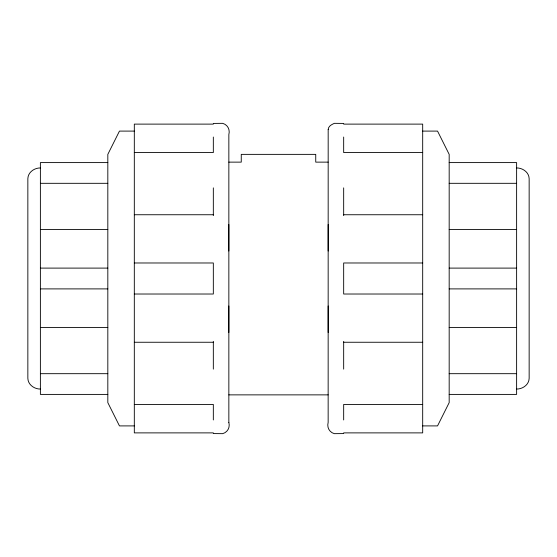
<?xml version="1.0" encoding="UTF-8"?>
<svg xmlns="http://www.w3.org/2000/svg" width="557" height="557" viewBox="0 0 557 557"><rect width="100%" height="100%" fill="white"/><g stroke="black" fill="none" stroke-linecap="round" stroke-linejoin="round"><path stroke-width="0.84" d="M228.823 251.026L228.823 224.485M228.823 332.515L228.823 305.974M328.177 224.485L328.177 251.026M328.177 305.974L328.177 332.515M134.314 131.097L119.456 131.097L107.821 154.366L107.821 402.634L119.456 425.903L134.314 425.903M422.686 131.097L437.544 131.097L449.179 154.366L449.179 402.634L437.544 425.903L422.686 425.903M134.314 152.555L213.331 152.555L213.331 137.036M422.686 152.555L343.669 152.555L343.669 137.036M228.85 162.129L241.258 162.129L241.258 154.366L315.742 154.366L315.742 162.129L328.15 162.129M107.821 162.595L40.383 162.595L40.383 394.405L107.821 394.405M449.179 162.595L516.618 162.595L516.618 394.405L449.179 394.405M40.383 167.942C34.367 167.859 27.975 172.252 27.85 178.713L27.85 378.287C27.975 384.748 34.367 389.141 40.383 389.058M516.618 167.942C522.633 167.859 529.025 172.252 529.15 178.713L529.15 378.287C529.025 384.748 522.633 389.141 516.618 389.058M40.383 183.316L107.821 183.316M449.179 183.316L516.618 183.316M134.314 214.744L213.331 214.744M343.669 214.744L422.686 214.744M40.383 229.547L107.821 229.547M449.179 229.547L516.618 229.547M134.314 262.981L213.331 262.981L213.331 294.019L134.314 294.019M422.686 262.981L343.669 262.981L343.669 294.019L422.686 294.019M40.383 268.105L107.821 268.105M449.179 268.105L516.618 268.105M40.383 288.895L107.821 288.895M449.179 288.895L516.618 288.895M40.383 327.453L107.821 327.453M449.179 327.453L516.618 327.453M134.314 342.256L213.331 342.256M343.669 342.256L422.686 342.256M40.383 373.684L107.821 373.684M449.179 373.684L516.618 373.684M228.85 394.871L328.15 394.871M134.314 404.445L213.331 404.445L213.331 419.964M422.686 404.445L343.669 404.445L343.669 419.964M343.669 187.869L343.669 215.636M343.669 341.364L343.669 369.131M213.331 187.869L213.331 215.636M213.331 341.364L213.331 369.131M228.85 422.38C230.25 427.484 227.562 432.343 222.64 433.666L213.331 433.576L213.331 432.886L134.314 432.886L134.314 124.114L213.331 124.114L213.331 123.424L222.64 123.334C227.562 124.657 230.25 129.516 228.85 134.62L228.85 422.38M328.177 129.607L328.15 422.38C326.75 427.484 329.438 432.343 334.36 433.666L343.669 433.576L343.669 432.886L422.686 432.886L422.686 124.114L343.669 124.114L343.669 123.424L334.36 123.334C331.659 124.573 328.317 126.091 328.177 129.607"/></g></svg>
